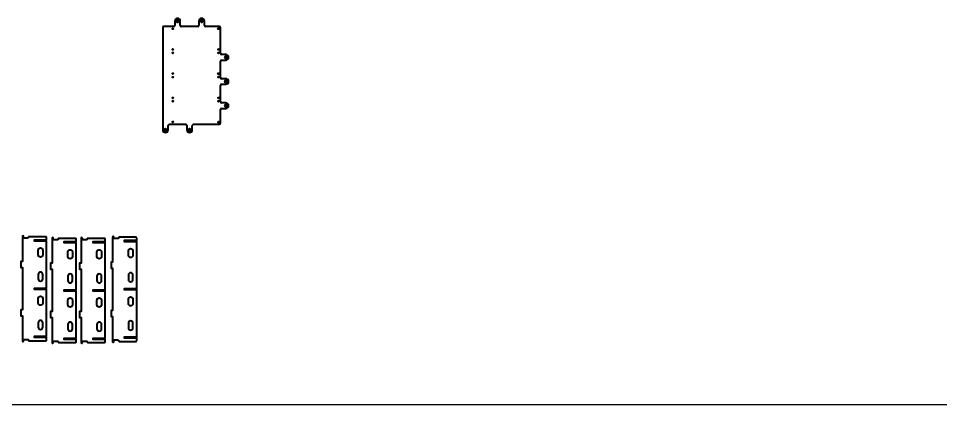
# Model space of a CAD drawing. Header units: millimetres. Extents: x -4815 to 20749, y -4662 to 5111.
# Drawn here: x 5084 to 8137, y 2843 to 4123 of the extents above; entities that cross this region are included whole.
import ezdxf

# ---------------------------------------------------------------- set-up
doc = ezdxf.new("R2010")
doc.units = ezdxf.units.MM
doc.header["$LTSCALE"] = 10
doc.header["$MEASUREMENT"] = 0
doc.layers.add('A-DETL-___2', color=2, linetype='Continuous')
doc.layers.add('A-DETL-___3', color=3, linetype='Continuous')

# ---------------------------------------------------------------- blocks, each defined once
blk = doc.blocks.new('Lower Matrix (Short)')
at = {"layer": 'A-DETL-___3', "lineweight": 40, "transparency": 33554687}
for points in [[(18, 168), (4, 168), (4, 173.1, 0.999998), (0, 173.1), (0, 90), (-5, 90), (-5, 70), (0, 70), (0, -70), (-5, -70), (-5, -90), (0, -90), (0, -173.1, 1.000969), (4, -173.1), (4, -168), (18, -168, -0.414214), (20, -170), (20, -170.5, 0.414214), (22, -172.5), (78, -172.5, 0.414214), (80, -170.5), (80, -162.2), (40, -162.2), (40, -157.7), (80, -157.7), (80, -2.2), (40, -2.2), (40, 2.3), (80, 2.3), (80, 157.8), (40, 157.8), (40, 162.3), (80, 162.3), (80, 170.5, 0.414214), (78, 172.5), (22, 172.5, 0.45648), (20, 170.2, -0.451122)], [(52.5, 112.5), (52.5, 127.5, -1), (67.5, 127.5), (67.5, 112.5, -1)], [(52.5, 47.5), (52.5, 32.5, 1), (67.5, 32.5), (67.5, 47.5, 1)], [(52.5, -47.5), (52.5, -32.5, -1), (67.5, -32.5), (67.5, -47.5, -1)], [(52.5, -112.5), (52.5, -127.5, 1), (67.5, -127.5), (67.5, -112.5, 1)]]:
    blk.add_lwpolyline(points, format="xyb", close=True, dxfattribs=at)

msp = doc.modelspace()

# ---------------------------------------------------------------- linework, layer by layer
msp.add_line((1379, 2843.4), (20749, 2843.4))
at = {"layer": 'A-DETL-___2', "lineweight": 40, "transparency": 33554687}
for p, q in [((5597.5, 4096.3), (5561.5, 4096.3)), ((5561.5, 4096.3), (5561.5, 3754.3)), ((5601.5, 4114.3), (5601.5, 4100.3)), ((5619.5, 4100.3), (5619.5, 4114.3)), ((5670.5, 4096.3), (5623.5, 4096.3)), ((5677.5, 4096.3), (5670.5, 4096.3)), ((5681.5, 4114.3), (5681.5, 4100.3)), ((5699.5, 4100.3), (5699.5, 4114.3)), ((5748.5, 4096.3), (5703.5, 4096.3)), ((5752.5, 4007.8), (5752.5, 4092.3)), ((5752.5, 4007.3), (5752.5, 4061.3)), ((5770.5, 4003.3), (5756.5, 4003.3)), ((5752.5, 3936.8), (5752.5, 3981.8)), ((5752.5, 3927.3), (5752.5, 3981.3)), ((5756.5, 3985.3), (5770.5, 3985.3)), ((5770.5, 3923.3), (5756.5, 3923.3)), ((5752.5, 3847.3), (5752.5, 3901.3)), ((5756.5, 3905.3), (5770.5, 3905.3)), ((5752.5, 3776.3), (5752.5, 3821.3)), ((5770.5, 3843.3), (5756.5, 3843.3)), ((5756.5, 3825.3), (5770.5, 3825.3)), ((5579.5, 3754.3), (5579.5, 3768.3)), ((5583.5, 3772.3), (5637.5, 3772.3)), ((5641.5, 3768.3), (5641.5, 3754.3)), ((5659.5, 3754.3), (5659.5, 3768.3)), ((5663.5, 3772.3), (5670.4, 3772.3)), ((5670.5, 3772.3), (5748.5, 3772.3))]:
    msp.add_line(p, q, dxfattribs=at)
for points in [[(5613, 4115.6, 1), (5608, 4115.6), (5608, 4113, 1), (5613, 4113)], [(5693, 4115.6, 1), (5688, 4115.6), (5688, 4113, 1), (5693, 4113)], [(5771.8, 3991.8, 1), (5771.8, 3996.8), (5769.1, 3996.8, 1), (5769.1, 3991.8)], [(5771.8, 3911.8, 1), (5771.8, 3916.8), (5769.1, 3916.8, 1), (5769.1, 3911.8)], [(5771.8, 3831.8, 1), (5771.8, 3836.8), (5769.1, 3836.8, 1), (5769.1, 3831.8)], [(5573, 3753, -1), (5568, 3753), (5568, 3755.6, -1), (5573, 3755.6)], [(5653, 3753, -1), (5648, 3753), (5648, 3755.6, -1), (5653, 3755.6)]]:
    msp.add_lwpolyline(points, format="xyb", close=True, dxfattribs=at)
for centre in [(5595.4, 4089.1), (5745.8, 4089.4), (5595.4, 4020.5), (5595.4, 4009.2), (5745.7, 4020.5), (5745.7, 4009.2), (5595.4, 3940.6), (5745.8, 3940.2), (5595.4, 3928.6), (5745.8, 3928.9), (5595.4, 3860), (5595.4, 3848.7), (5745.7, 3860), (5745.7, 3848.7), (5595.4, 3780.1), (5745.8, 3779.8)]:
    msp.add_circle(centre, 1.6, dxfattribs=at)
for centre, radius, start, end in [((5610.5, 4114.3), 9, 0, 180), ((5690.5, 4114.3), 9, 0, 180), ((5597.5, 4100.3), 4, 270, 0), ((5623.5, 4100.3), 4, 180, 270), ((5677.5, 4100.3), 4, 270, 0), ((5703.5, 4100.3), 4, 180, 270), ((5748.5, 4092.3), 4, 0, 90), ((5756.5, 4007.3), 4, 180, 270), ((5770.5, 3994.3), 9, 270, 90), ((5756.5, 3981.3), 4, 90, 180), ((5756.5, 3927.3), 4, 180, 270), ((5770.5, 3914.3), 9, 270, 90), ((5756.5, 3901.3), 4, 90, 180), ((5756.5, 3847.3), 4, 180, 270), ((5756.5, 3821.3), 4, 90, 180), ((5770.5, 3834.3), 9, 270, 90), ((5583.5, 3768.3), 4, 90, 180), ((5637.5, 3768.3), 4, 0, 90), ((5663.5, 3768.3), 4, 90, 180), ((5748.5, 3776.3), 4, 270, 0), ((5570.5, 3754.3), 9, 180, 0), ((5650.5, 3754.3), 9, 180, 0)]:
    msp.add_arc(centre, radius, start, end, dxfattribs=at)

# ---------------------------------------------------------------- block references
at = {"lineweight": 40, "transparency": 33554687}
for p in [(5096.6, 3227.4), (5194.9, 3221.7), (5291.3, 3221.7), (5395.3, 3225.5)]:
    msp.add_blockref('Lower Matrix (Short)', p, dxfattribs=at)

doc.saveas('drawing.dxf')
